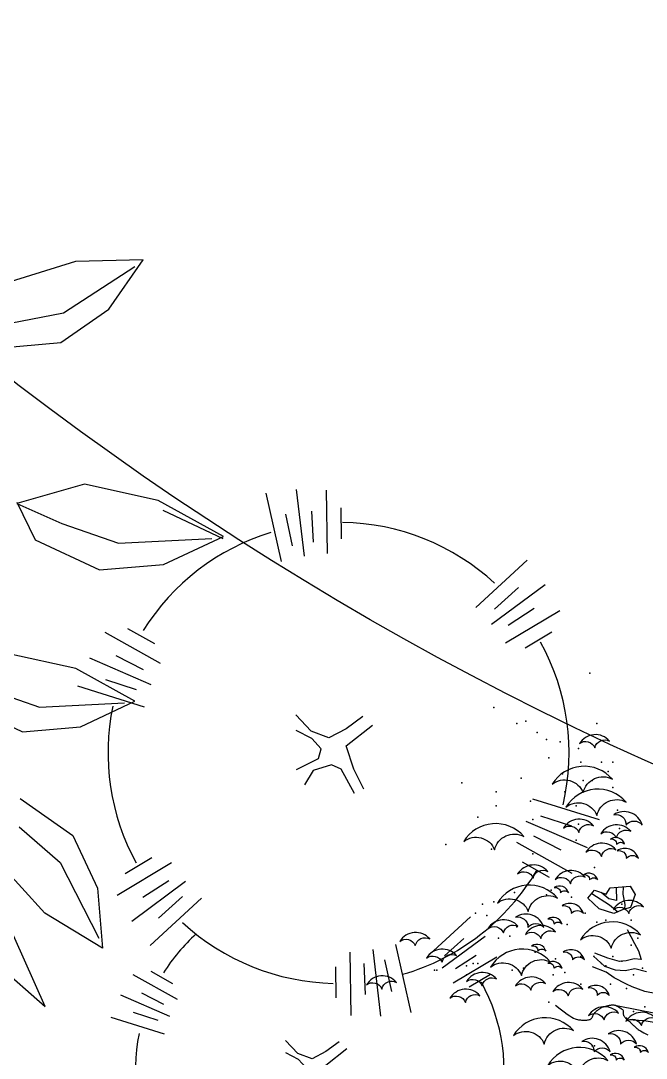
# Model space of a CAD drawing. Header units: millimetres. Extents: x 209.8 to 281.8, y 45 to 110.
# Drawn here: x 240.495 to 240.902, y 84.801 to 85.476 of the extents above; entities that cross this region are included whole.
import ezdxf

# ---------------------------------------------------------------- set-up
doc = ezdxf.new("R2010")
doc.units = ezdxf.units.MM
doc.header["$LTSCALE"] = 0.65
doc.layers.add('ARBOLES', color=95, linetype='Continuous')
doc.layers.add('puertas', color=20, linetype='Continuous')

# ---------------------------------------------------------------- blocks, each defined once
blk = doc.blocks.new('arb-pl51')
for p, q in [((-0.14384, 0.02448), (-0.13441, 0.01579)), ((-0.14313, 0.02404), (-0.14384, 0.02448)), ((-0.13441, 0.01579), (-0.12501, 0.01248)), ((-0.12501, 0.01248), (-0.11654, 0.01196)), ((-0.11654, 0.01196), (-0.10819, 0.01382)), ((-0.10819, 0.01382), (-0.098, 0.01119)), ((-0.12682, -0.01797), (-0.10211, -0.02272)), ((-0.10211, -0.02272), (-0.06455, -0.02987)), ((-0.10008, -0.03164), (-0.11447, -0.03077)), ((-0.07679, -0.03562), (-0.10008, -0.03164))]:
    blk.add_line(p, q)
for points in [[(-0.14275, 0.20514, -0.500189), (-0.1301, 0.21094, 0.508573), (-0.15617, 0.20878, -0.500189)], [(-0.15288, 0.1663, -0.500189), (-0.12758, 0.1779, 0.508573), (-0.17974, 0.17359, -0.500189)], [(-0.14097, 0.14647, -0.500189), (-0.11568, 0.15807, 0.508573), (-0.16783, 0.15376, -0.500189)], [(-0.11568, 0.13814, -0.500189), (-0.10177, 0.13814, 0.508573), (-0.12638, 0.14704, -0.500189)], [(-0.22971, 0.11657, -0.500189), (-0.20441, 0.12817, 0.508573), (-0.25657, 0.12386, -0.500189)], [(-0.15664, 0.13177, -0.500189), (-0.14399, 0.13756, 0.508573), (-0.17007, 0.13541, -0.500189)], [(-0.12417, 0.12688, -0.500189), (-0.11153, 0.13268, 0.508573), (-0.1376, 0.13053, -0.500189)], [(-0.1239, 0.12146, -0.500189), (-0.11694, 0.12146, 0.508573), (-0.12924, 0.12591, -0.500189)], [(-0.13708, 0.11094, -0.500189), (-0.12443, 0.11674, 0.508573), (-0.15051, 0.11458, -0.500189)], [(-0.11537, 0.10913, -0.500189), (-0.10494, 0.10913, 0.508573), (-0.12339, 0.11581, -0.500189)], [(-0.19633, 0.0921, -0.500189), (-0.18368, 0.0979, 0.508573), (-0.20975, 0.09575, -0.500189)], [(-0.16386, 0.08722, -0.500189), (-0.15122, 0.09302, 0.508573), (-0.17729, 0.09086, -0.500189)], [(-0.14731, 0.09058, -0.500189), (-0.14035, 0.09058, 0.508573), (-0.15265, 0.09503, -0.500189)], [(-0.20051, 0.06318, -0.500189), (-0.17521, 0.07478, 0.508573), (-0.22736, 0.07046, -0.500189)], [(-0.17259, 0.07935, -0.500189), (-0.16563, 0.07935, 0.508573), (-0.17794, 0.0838, -0.500189)], [(-0.11327, 0.06136, -0.500189), (-0.10062, 0.06716, 0.508573), (-0.1267, 0.065, -0.500189)], [(-0.16313, 0.0614, -0.500189), (-0.15269, 0.06141, 0.508573), (-0.17115, 0.06808, -0.500189)], [(-0.22212, 0.04451, -0.500189), (-0.20948, 0.05031, 0.508573), (-0.23555, 0.04815, -0.500189)], [(-0.2009, 0.04924, -0.500189), (-0.18698, 0.04925, 0.508573), (-0.21159, 0.05814, -0.500189)], [(-0.17821, 0.05222, -0.500189), (-0.17125, 0.05222, 0.508573), (-0.18355, 0.05667, -0.500189)], [(-0.1285, 0.0313, -0.500189), (-0.10321, 0.0429, 0.508573), (-0.15536, 0.03859, -0.500189)], [(-0.18966, 0.03963, -0.500189), (-0.17701, 0.04542, 0.508573), (-0.20309, 0.04327, -0.500189)], [(-0.29858, 0.03352, -0.500189), (-0.28593, 0.03931, 0.508573), (-0.31201, 0.03716, -0.500189)], [(-0.2754, 0.01904, -0.500189), (-0.26275, 0.02484, 0.508573), (-0.28883, 0.02268, -0.500189)], [(-0.20646, 0.00765, -0.500189), (-0.18116, 0.01925, 0.508573), (-0.23332, 0.01494, -0.500189)], [(-0.19225, 0.02882, -0.500189), (-0.1853, 0.02882, 0.508573), (-0.1976, 0.03327, -0.500189)], [(-0.16219, 0.02117, -0.500189), (-0.15176, 0.02117, 0.508573), (-0.17021, 0.02784, -0.500189)], [(-0.17821, 0.01385, -0.500189), (-0.17125, 0.01385, 0.508573), (-0.18355, 0.0183, -0.500189)], [(-0.24063, -0.00123, -0.500189), (-0.22798, 0.00457, 0.508573), (-0.25405, 0.00241, -0.500189)], [(-0.32755, -0.00413, -0.500189), (-0.31491, 0.00167, 0.508573), (-0.34098, -0.00049, -0.500189)], [(-0.19831, -0.00507, -0.500189), (-0.18566, 0.00073, 0.508573), (-0.21174, -0.00143, -0.500189)], [(-0.16585, -0.00995, -0.500189), (-0.1532, -0.00415, 0.508573), (-0.17928, -0.00631, -0.500189)], [(-0.25511, -0.01571, -0.500189), (-0.24247, -0.00991, 0.508573), (-0.26854, -0.01207, -0.500189)], [(-0.14065, -0.00971, -0.500189), (-0.13022, -0.00971, 0.508573), (-0.14867, -0.00303, -0.500189)], [(-0.13481, -0.03085, -0.500189), (-0.12216, -0.02505, 0.508573), (-0.14824, -0.02721, -0.500189)], [(-0.10235, -0.03573, -0.500189), (-0.0897, -0.02993, 0.508573), (-0.11577, -0.03209, -0.500189)], [(-0.18662, -0.05184, -0.500189), (-0.16132, -0.04024, 0.508573), (-0.21347, -0.04456, -0.500189)], [(-0.12048, -0.05189, -0.500189), (-0.10657, -0.05188, 0.508573), (-0.13117, -0.04298, -0.500189)], [(-0.14338, -0.05856, -0.500189), (-0.12946, -0.05856, 0.508573), (-0.15407, -0.04966, -0.500189)], [(-0.10325, -0.05912, -0.500189), (-0.09629, -0.05912, 0.508573), (-0.1086, -0.05467, -0.500189)], [(-0.15685, -0.07762, -0.500189), (-0.13155, -0.06603, 0.508573), (-0.18371, -0.07034, -0.500189)], [(-0.12424, -0.06579, -0.500189), (-0.11728, -0.06579, 0.508573), (-0.12959, -0.06134, -0.500189)]]:
    blk.add_lwpolyline(points, format="xyb", close=True)
blk.add_lwpolyline([(-0.11194, 0.0665), (-0.11826, 0.06488), (-0.12621, 0.06136), (-0.13916, 0.06549), (-0.14884, 0.07464), (-0.14308, 0.08167), (-0.13283, 0.07808), (-0.12939, 0.08359), (-0.1121, 0.0852), (-0.10791, 0.07798)], close=True)
for points in [[(-0.1243, 0.08406), (-0.12396, 0.07266), (-0.13073, 0.07409), (-0.13741, 0.07968)], [(-0.11689, 0.06524), (-0.11657, 0.06909), (-0.11813, 0.07829), (-0.11787, 0.08466)], [(-0.14551, 0.07871), (-0.13004, 0.06904), (-0.12287, 0.06284)], [(-0.11472, 0.0476), (-0.10827, 0.03541), (-0.10478, 0.02896), (-0.10261, 0.02147), (-0.10858, 0.02206), (-0.11553, 0.02026), (-0.12144, 0.01987), (-0.13163, 0.0225), (-0.14286, 0.02703)], [(-0.07005, -0.0129), (-0.07791, -0.01087), (-0.08908, -0.0083), (-0.09933, -0.00619), (-0.11044, -0.00227), (-0.11539, 0.00002), (-0.12603, 0.0057), (-0.13299, 0.01049), (-0.14472, 0.01513)], [(-0.1768, -0.01827), (-0.1728, -0.02143), (-0.16947, -0.02395), (-0.16673, -0.02592), (-0.1645, -0.02742), (-0.16269, -0.02852), (-0.16121, -0.0293), (-0.15998, -0.02985), (-0.1589, -0.03023), (-0.15792, -0.03052), (-0.15699, -0.03073), (-0.15612, -0.03089), (-0.15528, -0.03099), (-0.15447, -0.03106), (-0.15368, -0.03109), (-0.15289, -0.0311), (-0.15209, -0.0311), (-0.15128, -0.0311), (-0.15047, -0.03109), (-0.14967, -0.03105), (-0.14888, -0.03098), (-0.14814, -0.03087), (-0.14744, -0.03069), (-0.14681, -0.03045), (-0.14626, -0.03013), (-0.14579, -0.02972), (-0.14539, -0.02924), (-0.14505, -0.0287), (-0.14475, -0.02811), (-0.14446, -0.0275), (-0.14418, -0.02688), (-0.14387, -0.02626), (-0.14353, -0.02566), (-0.14314, -0.02509), (-0.14271, -0.02456), (-0.14223, -0.02406), (-0.14173, -0.02359), (-0.14121, -0.02315), (-0.14069, -0.02273), (-0.14016, -0.02234), (-0.13964, -0.02196), (-0.13914, -0.02161), (-0.13866, -0.02128), (-0.1382, -0.02096), (-0.13777, -0.02068), (-0.13736, -0.02042), (-0.13699, -0.02019), (-0.13664, -0.01999), (-0.13633, -0.01983), (-0.13606, -0.0197), (-0.13581, -0.0196), (-0.13557, -0.01952), (-0.13534, -0.01946), (-0.13509, -0.01941), (-0.13483, -0.01936), (-0.13453, -0.01931), (-0.13419, -0.01924), (-0.1338, -0.01916), (-0.13336, -0.01906), (-0.13288, -0.01895), (-0.13237, -0.01883), (-0.13183, -0.0187), (-0.13127, -0.01856), (-0.13069, -0.01842), (-0.13011, -0.01827), (-0.12952, -0.01813), (-0.12893, -0.018), (-0.12833, -0.01789), (-0.1277, -0.01783), (-0.12705, -0.01783), (-0.12636, -0.01789), (-0.12563, -0.01803), (-0.12485, -0.01827), (-0.12403, -0.01861), (-0.12317, -0.01904), (-0.12231, -0.01952), (-0.12147, -0.02004), (-0.12068, -0.02057), (-0.11996, -0.02109), (-0.11933, -0.02156), (-0.11882, -0.02196), (-0.11845, -0.02229), (-0.11821, -0.02254), (-0.11807, -0.02274), (-0.11802, -0.02291), (-0.11803, -0.02308), (-0.11808, -0.02325), (-0.11816, -0.02346), (-0.11824, -0.02371), (-0.1183, -0.02404), (-0.11834, -0.02443), (-0.11833, -0.02488), (-0.11829, -0.02537), (-0.11818, -0.02589), (-0.11802, -0.02645), (-0.11778, -0.02702), (-0.11746, -0.0276), (-0.11705, -0.02819), (-0.11657, -0.02876), (-0.11604, -0.02933), (-0.11547, -0.02989), (-0.11488, -0.03043), (-0.11429, -0.03094), (-0.11371, -0.03143), (-0.11318, -0.03188), (-0.11269, -0.0323), (-0.11226, -0.03269), (-0.11186, -0.03305), (-0.1115, -0.03339), (-0.11117, -0.03371), (-0.11085, -0.03401), (-0.11055, -0.03431), (-0.11026, -0.0346), (-0.10997, -0.0349), (-0.10968, -0.03519), (-0.10939, -0.03548), (-0.10909, -0.03577), (-0.1088, -0.03606), (-0.10851, -0.03635), (-0.10822, -0.03665), (-0.10793, -0.03694), (-0.10763, -0.03723), (-0.1073, -0.03754), (-0.10692, -0.03787), (-0.10644, -0.03825), (-0.10585, -0.03868), (-0.10511, -0.03918), (-0.10419, -0.03976), (-0.10306, -0.04044), (-0.10171, -0.04122), (-0.10018, -0.04207), (-0.09852, -0.04297), (-0.09679, -0.04389)]]:
    blk.add_lwpolyline(points)
for p in [(-0.14707, 0.26991), (-0.23041, 0.24016), (-0.21057, 0.22628), (-0.20263, 0.22827), (-0.14111, 0.22628), (-0.19271, 0.21835), (-0.18477, 0.2124), (-0.17286, 0.21042), (-0.15699, 0.20447), (-0.18279, 0.19654), (-0.155, 0.19257), (-0.13714, 0.19257), (-0.12722, 0.19257), (-0.17088, 0.18265), (-0.13119, 0.18464), (-0.2582, 0.17472), (-0.2066, 0.17869), (-0.15302, 0.1767), (-0.14508, 0.1767), (-0.22843, 0.16679), (-0.1689, 0.16679), (-0.12722, 0.17075), (-0.22843, 0.15489), (-0.19866, 0.15886), (-0.15897, 0.15489), (-0.2443, 0.14497), (-0.12325, 0.15092), (-0.19668, 0.14299), (-0.15699, 0.13902), (-0.12127, 0.13506), (-0.27209, 0.12118), (-0.2324, 0.11721), (-0.15897, 0.12514), (-0.19668, 0.11324), (-0.1431, 0.10135), (-0.1808, 0.08151), (-0.21255, 0.07953), (-0.18477, 0.07755), (-0.16294, 0.07557), (-0.24034, 0.06962), (-0.23041, 0.0716), (-0.11928, 0.06962), (-0.24629, 0.06168), (-0.23637, 0.0597), (-0.15104, 0.06168), (-0.13318, 0.05573), (-0.11135, 0.05573), (-0.21057, 0.04978), (-0.20065, 0.05177), (-0.16691, 0.05177), (-0.14905, 0.04582), (-0.14111, 0.05375), (-0.22644, 0.03987), (-0.21652, 0.04185), (-0.10539, 0.03987), (-0.19469, 0.02797), (-0.11135, 0.03392), (-0.24827, 0.01805), (-0.2443, 0.01805), (-0.17683, 0.02202), (-0.155, 0.024), (-0.13714, 0.01805), (-0.12722, 0.024), (-0.11928, 0.02004), (-0.28201, 0.01211), (-0.28002, 0.01211), (-0.25423, 0.01607), (-0.21454, 0.01211), (-0.20462, 0.01409), (-0.1689, 0.01012), (-0.13318, 0.01607), (-0.10142, 0.01409), (-0.25423, 0.00814), (-0.17882, 0.00814), (-0.155, 0.00021), (-0.12921, 0.00021), (-0.10936, 0.00814), (-0.11532, -0.00376), (-0.18279, -0.01566), (-0.18279, -0.01566), (-0.10936, -0.02359), (-0.09944, -0.01962), (-0.11532, -0.02954), (-0.14508, -0.05334), (-0.1431, -0.05334), (-0.12325, -0.0454), (-0.10341, -0.0573)]:
    blk.add_point(p)
blk = doc.blocks.new('arb-pl49')
for p, q in [((0.3863, 0.339), (0.3106, 0.3153)), ((0.4645, 0.3408), (0.3863, 0.339)), ((0.4248, 0.2836), (0.4645, 0.3408)), ((0.3725, 0.2795), (0.4552, 0.333)), ((0.3107, 0.2676), (0.3725, 0.2795)), ((0.3695, 0.2451), (0.4248, 0.2836)), ((0.2952, 0.2386), (0.3695, 0.2451)), ((0.3968, 0.0813), (0.3185, 0.0589)), ((0.482, 0.0622), (0.3968, 0.0813)), ((0.3185, 0.0606), (0.3399, 0.0167)), ((0.5575, 0.0209), (0.482, 0.0622)), ((0.3185, 0.0589), (0.3707, 0.0357)), ((0.5571, 0.0181), (0.4878, 0.0507)), ((0.3707, 0.0357), (0.436, 0.0131)), ((0.3399, 0.0167), (0.4143, -0.018)), ((0.436, 0.0131), (0.5442, 0.0186)), ((0.4882, -0.0118), (0.5575, 0.0209)), ((0.4143, -0.018), (0.4882, -0.0118)), ((0.3866, -0.1321), (0.3091, -0.1148)), ((0.4552, -0.1696), (0.3866, -0.1321)), ((0.2854, -0.1561), (0.3448, -0.1767)), ((0.2574, -0.1735), (0.325, -0.205)), ((0.3448, -0.1767), (0.4432, -0.1717)), ((0.3922, -0.1993), (0.4552, -0.1696)), ((0.325, -0.205), (0.3922, -0.1993)), ((0.3222, -0.2823), (0.3832, -0.3251)), ((0.3211, -0.3152), (0.3686, -0.3564)), ((0.3832, -0.3251), (0.4119, -0.3861)), ((0.3509, -0.4148), (0.2971, -0.3564)), ((0.3686, -0.3564), (0.4135, -0.444)), ((0.4119, -0.3861), (0.4177, -0.4555)), ((0.3514, -0.5229), (0.3036, -0.4155)), ((0.4177, -0.4555), (0.3509, -0.4148)), ((0.2852, -0.4647), (0.3514, -0.5229))]:
    blk.add_line(p, q)
blk = doc.blocks.new('arb-pl47')
for p, q in [((-0.04556, 0.18989), (-0.03887, 0.13224)), ((-0.01975, 0.18951), (-0.01889, 0.13456)), ((-0.07189, 0.18683), (-0.05858, 0.12771)), ((-0.03235, 0.1712), (-0.03107, 0.14438)), ((-0.00693, 0.17415), (-0.00656, 0.14723)), ((-0.05504, 0.16856), (-0.0491, 0.14116)), ((0.15467, 0.12873), (0.11012, 0.08764)), ((0.17049, 0.10746), (0.12391, 0.07284)), ((0.14727, 0.10501), (0.12652, 0.08616)), ((0.18306, 0.08492), (0.1359, 0.0567)), ((0.16091, 0.08667), (0.13832, 0.07216)), ((-0.21174, 0.06616), (-0.16372, 0.03943)), ((-0.19203, 0.06959), (-0.16853, 0.05645)), ((0.17617, 0.06613), (0.15304, 0.05235)), ((-0.20218, 0.0461), (-0.17832, 0.0338)), ((-0.22497, 0.044), (-0.1717, 0.02098)), ((-0.23549, 0.01968), (-0.17763, 0.00164)), ((-0.21124, 0.02513), (-0.18455, 0.01657)), ((-0.03264, -0.01962), (-0.04588, -0.00555)), ((0.0121, -0.00685), (-0.00223, -0.01751)), ((-0.00223, -0.01751), (-0.0173, -0.02529)), ((-0.0023, -0.03237), (0.02044, -0.01432)), ((-0.03206, -0.02602), (-0.04561, -0.01901)), ((-0.0173, -0.02529), (-0.03264, -0.01962)), ((-0.02407, -0.03488), (-0.03206, -0.02602)), ((-0.02618, -0.04328), (-0.02407, -0.03488)), ((0.00432, -0.0525), (-0.0023, -0.03237)), ((-0.04538, -0.053), (-0.02618, -0.04328)), ((-0.03097, -0.05367), (-0.03844, -0.06606)), ((-0.01516, -0.04875), (-0.03097, -0.05367)), ((-0.00667, -0.05269), (-0.01516, -0.04875)), ((0.00482, -0.07376), (-0.00667, -0.05269)), ((0.01308, -0.0699), (0.00432, -0.0525)), ((0.21764, -0.09653), (0.15978, -0.07849)), ((0.20712, -0.12086), (0.15385, -0.09783)), ((0.19339, -0.10198), (0.1667, -0.09343)), ((0.19389, -0.14302), (0.14587, -0.11629)), ((0.18433, -0.12296), (0.16047, -0.11065)), ((-0.20091, -0.16178), (-0.15375, -0.13355)), ((-0.19402, -0.14299), (-0.17089, -0.12921)), ((0.17418, -0.14645), (0.15068, -0.1333)), ((-0.18834, -0.18431), (-0.14176, -0.14969)), ((-0.17876, -0.16353), (-0.15617, -0.14901)), ((-0.17252, -0.20558), (-0.12797, -0.1645)), ((-0.16513, -0.18186), (-0.14437, -0.16302)), ((0.10563, -0.18057), (0.06999, -0.21344)), ((0.11828, -0.19759), (0.08102, -0.22528)), ((0.05404, -0.26369), (0.04073, -0.20456)), ((0.09971, -0.19955), (0.08311, -0.21462)), ((0.0019, -0.26637), (0.00104, -0.21142)), ((0.02771, -0.26674), (0.02101, -0.2091)), ((0.12834, -0.21562), (0.09062, -0.23819)), ((0.11062, -0.21422), (0.09255, -0.22583)), ((-0.01092, -0.25101), (-0.01129, -0.22408)), ((0.0145, -0.24805), (0.01322, -0.22124)), ((0.03719, -0.24542), (0.03125, -0.21802)), ((-0.1875, -0.23062), (-0.14909, -0.25201)), ((-0.17173, -0.22788), (-0.15293, -0.2384)), ((0.12283, -0.23065), (0.10432, -0.24167)), ((-0.19808, -0.24835), (-0.15547, -0.26677)), ((-0.17985, -0.24667), (-0.16076, -0.25652)), ((-0.2065, -0.26781), (-0.16021, -0.28224)), ((-0.1871, -0.26345), (-0.16574, -0.27029)), ((-0.04422, -0.29925), (-0.05481, -0.28799)), ((-0.01995, -0.30945), (-0.00176, -0.29501)), ((-0.00842, -0.28904), (-0.01989, -0.29756)), ((-0.04375, -0.30436), (-0.0546, -0.29876)), ((-0.03195, -0.30379), (-0.04422, -0.29925)), ((-0.03737, -0.31146), (-0.04375, -0.30436)), ((-0.01989, -0.29756), (-0.03195, -0.30379)), ((-0.03905, -0.31818), (-0.03737, -0.31146)), ((-0.01466, -0.32555), (-0.01995, -0.30945)), ((-0.05441, -0.32595), (-0.03905, -0.31818)), ((-0.03023, -0.32256), (-0.04288, -0.32649)), ((-0.02344, -0.32571), (-0.03023, -0.32256)), ((-0.04288, -0.32649), (-0.04886, -0.3364)), ((-0.01425, -0.34256), (-0.02344, -0.32571)), ((-0.00765, -0.33947), (-0.01466, -0.32555)), ((0.156, -0.36078), (0.10971, -0.34635)), ((0.13661, -0.36514), (0.11525, -0.3583)), ((0.14759, -0.38024), (0.10497, -0.36182)), ((0.13701, -0.39797), (0.09859, -0.37658)), ((0.12935, -0.38192), (0.11027, -0.37207)), ((-0.17333, -0.39794), (-0.15482, -0.38692)), ((-0.17884, -0.41297), (-0.14111, -0.3904)), ((0.12123, -0.40071), (0.10243, -0.39019)), ((-0.16878, -0.431), (-0.13152, -0.40331)), ((-0.16111, -0.41437), (-0.14304, -0.40276)), ((-0.15021, -0.42904), (-0.1336, -0.41397)), ((-0.15613, -0.44802), (-0.12049, -0.41515)), ((0.02512, -0.4945), (0.01448, -0.4472)), ((0.0904, -0.44799), (0.06813, -0.46854)), ((-0.01658, -0.49665), (-0.01727, -0.45269)), ((0.00406, -0.49695), (-0.0013, -0.45083)), ((0.01165, -0.47989), (0.00689, -0.45797)), ((0.09831, -0.45863), (0.07502, -0.47594)), ((-0.02684, -0.48436), (-0.02714, -0.46282)), ((-0.00651, -0.482), (-0.00753, -0.46054)), ((0.0867, -0.45985), (0.07632, -0.46928)), ((0.1046, -0.4699), (0.08102, -0.48401)), ((0.09352, -0.46902), (0.08222, -0.47628)), ((-0.09281, -0.47928), (-0.0688, -0.49264)), ((-0.08295, -0.47756), (-0.0712, -0.48414)), ((0.10115, -0.47929), (0.08958, -0.48618)), ((-0.09942, -0.49036), (-0.07278, -0.50187)), ((-0.08802, -0.48931), (-0.07609, -0.49546)), ((-0.10468, -0.50252), (-0.07575, -0.51154)), ((-0.09256, -0.49979), (-0.07921, -0.50407)), ((-0.00326, -0.52217), (-0.00988, -0.51513)), ((-0.00296, -0.52537), (-0.00974, -0.52186)), ((0.01195, -0.52111), (0.00442, -0.525)), ((0.01191, -0.52854), (0.02328, -0.51952)), ((0.01912, -0.51579), (0.01195, -0.52111)), ((0.00442, -0.525), (-0.00326, -0.52217)), ((0.00103, -0.5298), (-0.00296, -0.52537)), ((-0.00002, -0.534), (0.00103, -0.5298)), ((0.01522, -0.53861), (0.01191, -0.52854)), ((-0.00962, -0.53886), (-0.00002, -0.534)), ((-0.00242, -0.5392), (-0.00616, -0.54539)), ((0.00549, -0.53674), (-0.00242, -0.5392)), ((0.00973, -0.5387), (0.00549, -0.53674)), ((0.01548, -0.54924), (0.00973, -0.5387)), ((0.0196, -0.54731), (0.01522, -0.53861)), ((0.12188, -0.56062), (0.09295, -0.5516)), ((0.11663, -0.57279), (0.08999, -0.56128)), ((0.10976, -0.56335), (0.09641, -0.55907)), ((0.11001, -0.58387), (0.086, -0.5705)), ((0.10523, -0.57384), (0.0933, -0.56768)), ((-0.08739, -0.59325), (-0.06381, -0.57914)), ((-0.08395, -0.58385), (-0.07238, -0.57696)), ((0.10015, -0.58558), (0.0884, -0.57901)), ((-0.0811, -0.60451), (-0.05781, -0.5872)), ((-0.07631, -0.59412), (-0.06502, -0.58687)), ((-0.0695, -0.60329), (-0.05912, -0.59387)), ((-0.0732, -0.61515), (-0.05092, -0.59461)), ((0.01402, -0.64554), (0.01359, -0.61807)), ((0.02692, -0.64573), (0.02357, -0.61691)), ((0.04008, -0.6442), (0.03343, -0.61464)), ((0.0076, -0.63786), (0.00742, -0.6244)), ((0.02031, -0.63639), (0.01968, -0.62298)), ((0.03166, -0.63507), (0.02869, -0.62137))]:
    blk.add_line(p, q)
for centre, radius, start, end in [((-0.00893, -0.03843), 0.2, 47.36475, 88.98285), ((-0.00893, -0.03843), 0.2, 107.09371, 147.89728), ((-0.00893, -0.03843), 0.2, 347.00293, 28.72185), ((-0.00893, -0.03843), 0.2, 168.3411, 208.53039), ((-0.00893, -0.03843), 0.2, 286.1455, 329.35847), ((-0.00893, -0.03843), 0.2, 227.39281, 268.70523), ((-0.02525, -0.31429), 0.16, 132.07464, 147.89728), ((-0.02525, -0.31429), 0.16, 347.00293, 28.72185), ((-0.02525, -0.31429), 0.16, 168.3411, 208.53039), ((-0.02525, -0.31429), 0.16, 286.1455, 329.35847), ((-0.02525, -0.31429), 0.16, 227.39281, 268.70523), ((0.0086, -0.53157), 0.1, 47.36475, 55.81543), ((0.0086, -0.53157), 0.1, 138.7754, 147.89728), ((0.0086, -0.53157), 0.1, 347.00293, 28.72185), ((0.0086, -0.53157), 0.1, 168.3411, 208.53039), ((0.0086, -0.53157), 0.1, 286.1455, 329.35847), ((0.0086, -0.53157), 0.1, 227.39281, 268.70523)]:
    blk.add_arc(centre, radius, start, end)

msp = doc.modelspace()

# ---------------------------------------------------------------- linework, layer by layer
at = {"layer": 'puertas'}
msp.add_circle((241.75502, 86.8853), 2.07396, dxfattribs=at)

# ---------------------------------------------------------------- block references
at = {"layer": 'ARBOLES'}
for name, p, xscale, yscale, zscale in [('arb-pl49', (240.31351, 85.12862), 0.5625, 0.5625, 0.5625), ('arb-pl47', (240.70872, 85.02834), 0.75, 0.75, 0.75), ('arb-pl51', (240.97591, 84.84897), 0.75, 0.75, 0.75)]:
    msp.add_blockref(name, p, dxfattribs=dict(at, xscale=xscale, yscale=yscale, zscale=zscale))

doc.saveas('drawing.dxf')
